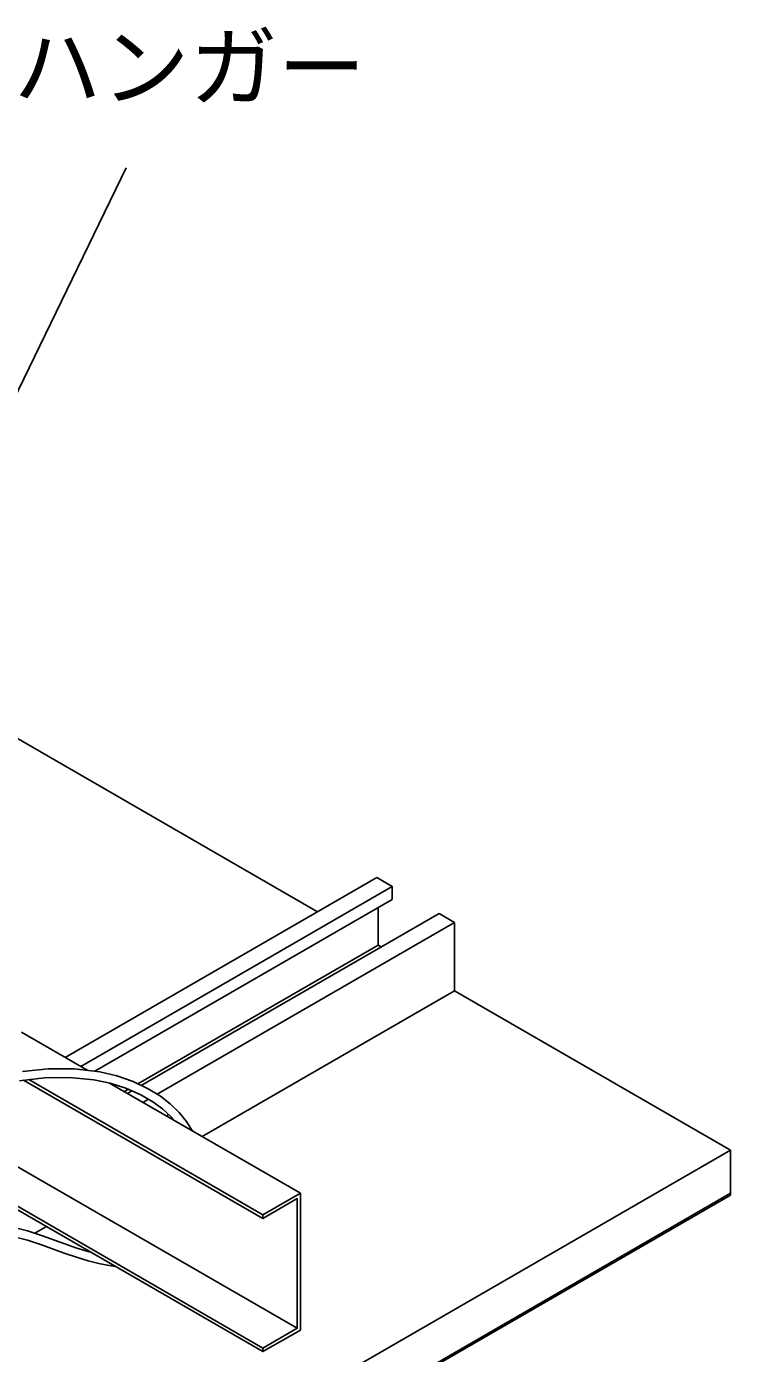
# Model space of a CAD drawing. Units: millimetres on the paper. Extents: x -143 to 139, y -96 to 99.
# Drawn here: x 23.86 to 39.83, y 15.65 to 45.75 of the extents above; entities that cross this region are included whole.
import ezdxf
from ezdxf.enums import TextEntityAlignment as Align

# ---------------------------------------------------------------- set-up
doc = ezdxf.new("R2010")
doc.units = ezdxf.units.MM
for name, color, linetype in [('0-0_文字･図枠･寸法', 7, 'Continuous'), ('0-1_BBカチットワイヤー', 7, 'Continuous'), ('0-2_天井下地', 7, 'Continuous'), ('0-3_天井ボード', 7, 'Continuous')]:
    doc.layers.add(name, color=color, linetype=linetype)
doc.styles.add('ＭＳ ゴシック', font='')
doc.styles.get('ＭＳ ゴシック').set_extended_font_data('MS Gothic')

msp = doc.modelspace()

# ---------------------------------------------------------------- linework, layer by layer
at = {"layer": '0-0_文字･図枠･寸法'}
msp.add_line((18.808, 27.48), (26.12, 42.547), dxfattribs=at)
at = {"layer": '0-1_BBカチットワイヤー'}
for points in [[(27.63, 20.696), (27.494, 20.915), (27.328, 21.118), (27.122, 21.317), (26.903, 21.486), (26.625, 21.656), (26.284, 21.817), (25.91, 21.947), (25.526, 22.037), (24.944, 22.107), (24.356, 22.108), (23.768, 22.05)], [(23.706, 21.837), (24.27, 21.903), (24.835, 21.912), (25.393, 21.857), (25.761, 21.78), (26.119, 21.667), (26.455, 21.52), (26.731, 21.36), (26.949, 21.201), (27.137, 21.029), (27.222, 20.932)], [(25.314, 17.951), (25.234, 17.97), (24.98, 18.05), (24.735, 18.135), (24.496, 18.222), (24.225, 18.319), (23.883, 18.429), (23.455, 18.535), (22.936, 18.613), (22.382, 18.634)], [(22.384, 18.435), (22.956, 18.411), (23.466, 18.33), (23.885, 18.219), (24.223, 18.106), (24.489, 18.011), (24.739, 17.921), (24.996, 17.835), (25.26, 17.754), (25.536, 17.684), (25.827, 17.632), (25.871, 17.629)]]:
    msp.add_lwpolyline(points, dxfattribs=at)
at = {"layer": '0-2_天井下地'}
for p, q in [((24.738, 22.366), (31.808, 26.448)), ((25.091, 22.162), (32.162, 26.244)), ((25.41, 22.051), (32.162, 25.949)), ((26.466, 21.731), (33.223, 25.631)), ((31.837, 25.761), (31.837, 24.913)), ((33.576, 25.427), (33.223, 25.631)), ((26.828, 21.532), (33.576, 25.427)), ((33.576, 23.876), (33.576, 25.427)), ((26.389, 21.768), (31.837, 24.913)), ((31.837, 24.913), (31.907, 24.872)), ((27.849, 20.57), (33.576, 23.876)), ((23.747, 22.938), (25.25, 22.07)), ((23.797, 21.848), (29.227, 18.713)), ((23.914, 21.862), (29.227, 18.795)), ((25.748, 21.783), (30.076, 19.284)), ((26.081, 21.59), (26.173, 21.643)), ((26.152, 21.55), (26.253, 21.608)), ((26.505, 21.346), (26.631, 21.418)), ((27.036, 21.039), (27.091, 21.071)), ((23.04, 20.243), (30.005, 16.222)), ((22.492, 19.661), (29.227, 15.773)), ((22.492, 19.58), (29.227, 15.692)), ((24.048, 18.376), (24.313, 18.529))]:
    msp.add_line(p, q, dxfattribs=at)
msp.add_lwpolyline([(32.162, 25.949), (32.162, 26.244), (31.808, 26.448)], dxfattribs=at)
msp.add_lwpolyline([(29.227, 18.795), (30.076, 19.284), (30.076, 16.182), (29.227, 15.692), (29.227, 15.773), (30.005, 16.222), (30.005, 19.162), (29.227, 18.713)], close=True, dxfattribs=at)
at = {"layer": '0-3_天井ボード'}
for p, q in [((30.465, 25.672), (21.306, 30.959)), ((39.834, 20.263), (33.576, 23.876)), ((-45.019, -28.721), (39.834, 20.263)), ((39.834, 20.263), (39.834, 19.243)), ((-45.019, -29.701), (39.834, 19.283)), ((-45.019, -29.742), (39.834, 19.243))]:
    msp.add_line(p, q, dxfattribs=at)

# ---------------------------------------------------------------- texts
at = {"layer": '0-0_文字･図枠･寸法', "style": 'ＭＳ ゴシック'}
msp.add_text('ハンガー', height=1.466, dxfattribs=at).set_placement((23.561, 43.664), align=Align.BOTTOM_LEFT)

doc.saveas('drawing.dxf')
